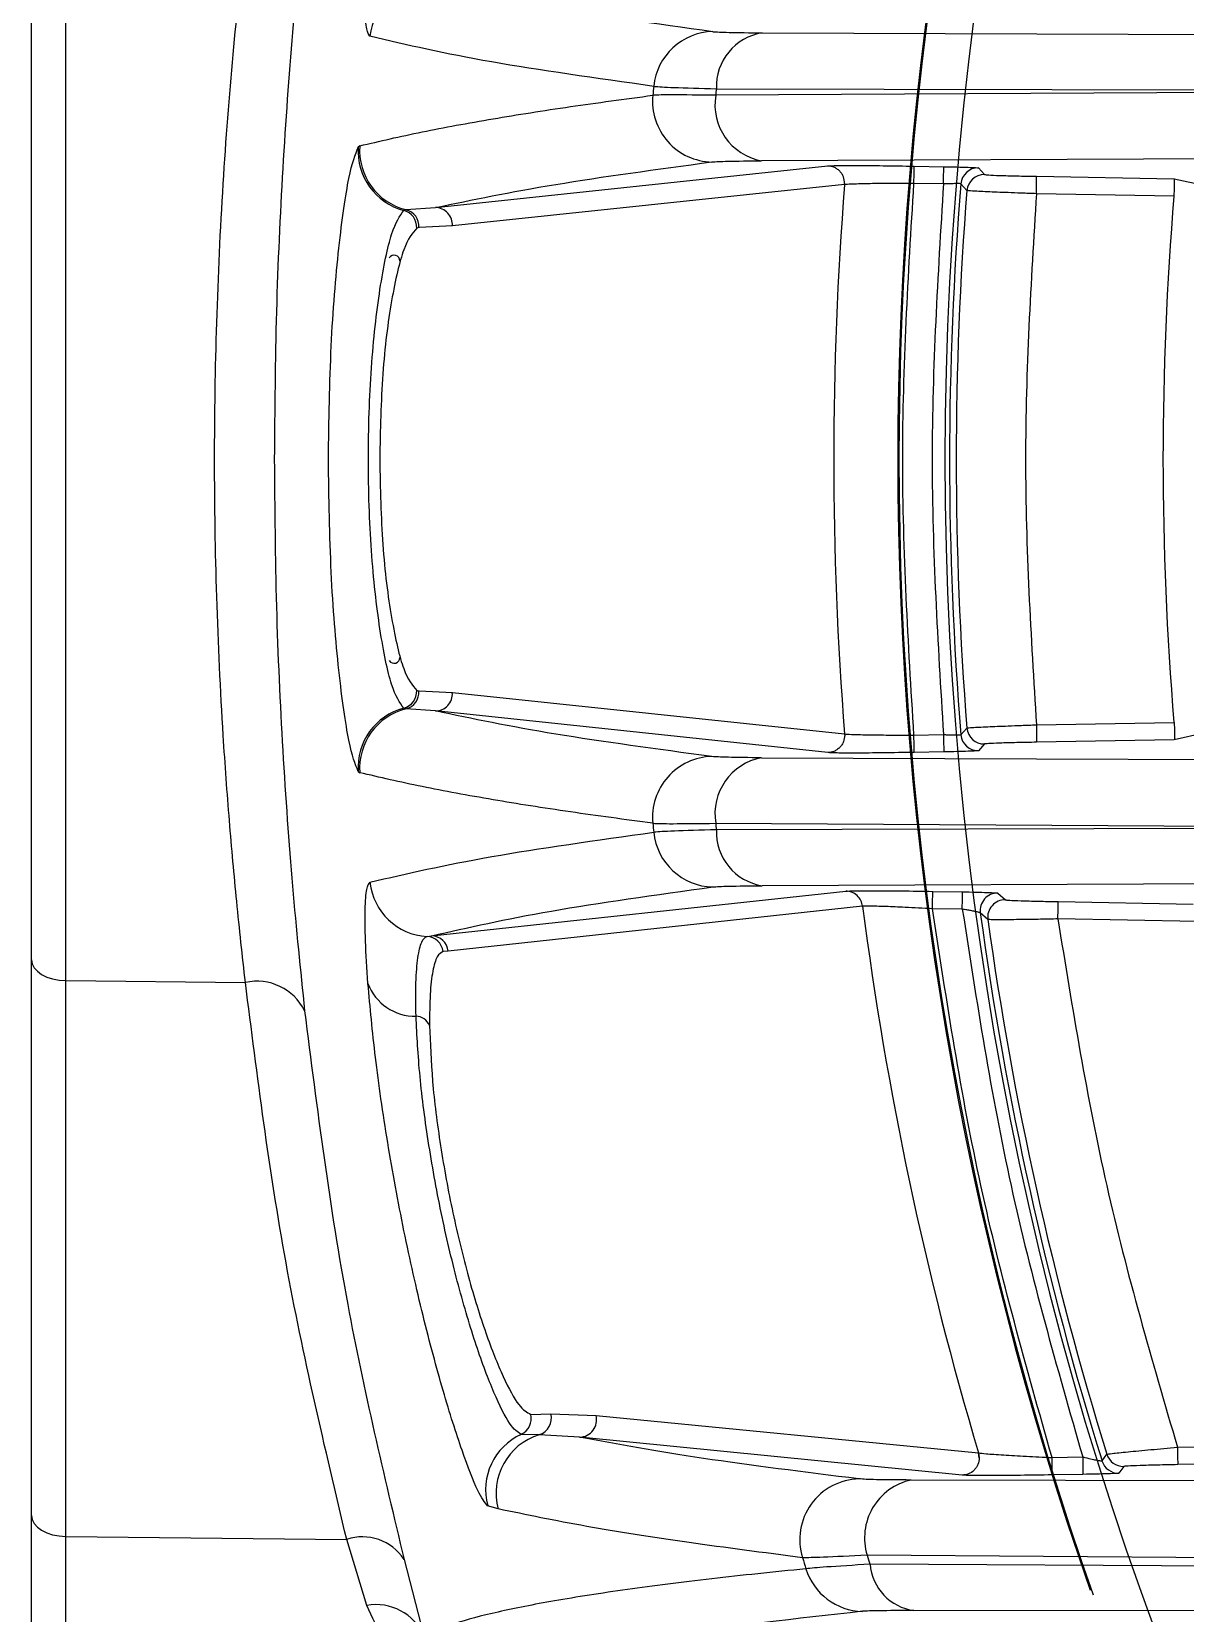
# Model space of a CAD drawing. Extents: x 7 to 135, y 3 to 97.
# Drawn here: x 125.147 to 126.144, y 40.52 to 41.886 of the extents above; entities that cross this region are included whole.
import ezdxf

# ---------------------------------------------------------------- set-up
doc = ezdxf.new("R2010")
doc.units = 0
doc.header["$MEASUREMENT"] = 0
doc.layers.add('OBJECT', color=7, linetype='CONTINUOUS')

msp = doc.modelspace()

# ---------------------------------------------------------------- linework, layer by layer
at = {"layer": 'OBJECT'}
for p, q in [((125.1466, 40.0165), (125.1466, 42.8801)), ((125.1761, 41.0662), (125.1761, 41.9668)), ((125.778, 41.8848), (126.3931, 41.8824)), ((126.3534, 41.8343), (125.7377, 41.8309)), ((125.7383, 41.8365), (126.3535, 41.8351)), ((125.4302, 41.7872), (125.4289, 41.7862)), ((126.393, 41.7767), (125.7774, 41.7743)), ((125.4956, 41.7339), (125.8346, 41.7698)), ((125.9093, 41.7697), (125.9348, 41.7692)), ((125.9649, 41.7682), (125.9701, 41.7624)), ((125.8492, 41.7537), (125.5102, 41.718)), ((125.8492, 41.7537), (125.8493, 41.7548)), ((125.8492, 41.7548), (125.8492, 41.7537)), ((125.9346, 41.7543), (125.9091, 41.7547)), ((125.9549, 41.7486), (125.9496, 41.7544)), ((126.0151, 41.7609), (126.1339, 41.7588)), ((126.1339, 41.7588), (126.1597, 41.7531)), ((126.1339, 41.7438), (126.0149, 41.7459)), ((125.4682, 41.7315), (125.4701, 41.7321)), ((125.4701, 41.7321), (125.4956, 41.7339)), ((125.4814, 41.7166), (125.4794, 41.7161)), ((125.5102, 41.718), (125.4814, 41.7166)), ((125.4794, 41.3169), (125.4814, 41.3164)), ((125.4814, 41.3164), (125.5102, 41.315)), ((125.5102, 41.315), (125.8492, 41.2793)), ((125.4701, 41.3009), (125.4682, 41.3015)), ((125.4956, 41.2991), (125.4701, 41.3009)), ((125.8346, 41.2632), (125.4956, 41.2991)), ((125.9496, 41.2786), (125.9549, 41.2844)), ((126.0149, 41.2871), (126.1339, 41.2892)), ((125.8493, 41.2782), (125.8492, 41.2793)), ((125.8492, 41.2793), (125.8492, 41.2782)), ((125.9091, 41.2783), (125.9346, 41.2788)), ((125.9701, 41.2706), (125.9649, 41.2648)), ((126.1339, 41.2742), (126.0151, 41.2721)), ((126.1597, 41.2799), (126.1339, 41.2742)), ((125.7774, 41.2587), (126.393, 41.2563)), ((125.9348, 41.2638), (125.9093, 41.2633)), ((125.4289, 41.2468), (125.4302, 41.2458)), ((125.7377, 41.2021), (126.3534, 41.1987)), ((126.3535, 41.1979), (125.7383, 41.1965)), ((126.3819, 41.1506), (125.778, 41.1482)), ((125.4922, 41.1049), (125.8502, 41.1435)), ((125.9254, 41.1433), (125.9511, 41.1429)), ((125.9815, 41.1418), (125.9881, 41.136)), ((126.0337, 41.1345), (126.1503, 41.1324)), ((125.8647, 41.1304), (125.5067, 41.0918)), ((125.9509, 41.1279), (125.9251, 41.1283)), ((125.973, 41.119), (125.9664, 41.1248)), ((126.1538, 41.1174), (126.0335, 41.1195)), ((125.4883, 41.1044), (125.4922, 41.1049)), ((125.5067, 41.0918), (125.5022, 41.0913)), ((125.1761, 41.0662), (125.3314, 41.0646)), ((125.1761, 40.5862), (125.1761, 41.0662)), ((125.578, 40.6916), (125.5954, 40.692)), ((125.5954, 40.692), (125.6344, 40.6906)), ((125.6344, 40.6906), (125.9649, 40.6583)), ((125.5853, 40.674), (125.5697, 40.6743)), ((125.6202, 40.672), (125.5853, 40.674)), ((125.9509, 40.6391), (125.6202, 40.672)), ((125.9655, 40.6541), (125.9649, 40.6584)), ((125.9649, 40.6583), (125.9655, 40.6541)), ((126.0716, 40.6514), (126.0758, 40.6572)), ((126.1368, 40.6632), (126.2608, 40.6653)), ((126.0284, 40.6543), (126.0549, 40.6548)), ((126.0904, 40.6466), (126.0862, 40.6408)), ((126.2645, 40.6504), (126.137, 40.6482)), ((126.5571, 40.6331), (125.9066, 40.6349)), ((126.0551, 40.6398), (126.0286, 40.6393)), ((125.5499, 40.6099), (125.5407, 40.6127)), ((125.1761, 40.5862), (125.4189, 40.5836)), ((125.1761, 40.466), (125.1761, 40.5862)), ((125.4363, 40.5265), (125.4189, 40.5836)), ((125.4685, 40.5664), (125.4856, 40.5004)), ((126.5203, 40.5652), (125.8686, 40.5701)), ((126.523, 40.5586), (125.8712, 40.5622)), ((126.56, 40.5216), (125.9091, 40.5221))]:
    msp.add_line(p, q, dxfattribs=at)
at = {"layer": 'OBJECT', "flags": 128}
for points in [[(125.9091, 41.7547), (125.9091, 41.7576), (125.9092, 41.7604), (125.9092, 41.7629), (125.9092, 41.7652), (125.9093, 41.7671), (125.9093, 41.7685), (125.9093, 41.7694), (125.9093, 41.7697)], [(125.9346, 41.7543), (125.9346, 41.7571), (125.9347, 41.7599), (125.9347, 41.7625), (125.9348, 41.7648), (125.9348, 41.7666), (125.9348, 41.768), (125.9348, 41.7689), (125.9348, 41.7692)], [(126.0149, 41.7459), (126.0149, 41.7488), (126.015, 41.7515), (126.015, 41.7541), (126.015, 41.7564), (126.0151, 41.7582), (126.0151, 41.7596), (126.0151, 41.7605), (126.0151, 41.7609)], [(126.0149, 41.2871), (126.0149, 41.2842), (126.015, 41.2815), (126.015, 41.2789), (126.015, 41.2766), (126.0151, 41.2748), (126.0151, 41.2734), (126.0151, 41.2725), (126.0151, 41.2721)], [(125.9093, 41.2633), (125.9093, 41.2636), (125.9093, 41.2645), (125.9093, 41.2659), (125.9092, 41.2678), (125.9092, 41.2701), (125.9092, 41.2726), (125.9091, 41.2754), (125.9091, 41.2783)], [(125.9346, 41.2788), (125.9346, 41.2759), (125.9347, 41.2731), (125.9347, 41.2705), (125.9348, 41.2682), (125.9348, 41.2664), (125.9348, 41.265), (125.9348, 41.2641), (125.9348, 41.2638)], [(125.9251, 41.1283), (125.9251, 41.1312), (125.9252, 41.134), (125.9252, 41.1366), (125.9253, 41.1388), (125.9253, 41.1407), (125.9253, 41.1421), (125.9254, 41.143), (125.9254, 41.1433)], [(125.9509, 41.1279), (125.9509, 41.1308), (125.951, 41.1336), (125.951, 41.1361), (125.951, 41.1384), (125.9511, 41.1403), (125.9511, 41.1417), (125.9511, 41.1425), (125.9511, 41.1429)], [(126.0335, 41.1195), (126.0335, 41.1224), (126.0336, 41.1251), (126.0336, 41.1277), (126.0336, 41.13), (126.0337, 41.1318), (126.0337, 41.1332), (126.0337, 41.1341), (126.0337, 41.1345)], [(125.1466, 41.0842), (125.1472, 41.0807), (125.1489, 41.0774), (125.1516, 41.0743), (125.1552, 41.0716), (125.1597, 41.0693), (125.1648, 41.0677), (125.1703, 41.0666), (125.1761, 41.0662)], [(126.1368, 40.6632), (126.1368, 40.6603), (126.1369, 40.6575), (126.1369, 40.6549), (126.1369, 40.6527), (126.137, 40.6508), (126.137, 40.6494), (126.137, 40.6485), (126.137, 40.6482)], [(126.0286, 40.6393), (126.0286, 40.6396), (126.0286, 40.6405), (126.0286, 40.6419), (126.0285, 40.6438), (126.0285, 40.6461), (126.0285, 40.6486), (126.0284, 40.6514), (126.0284, 40.6543)], [(126.0549, 40.6548), (126.0549, 40.6519), (126.055, 40.6491), (126.055, 40.6465), (126.055, 40.6443), (126.0551, 40.6424), (126.0551, 40.641), (126.0551, 40.6401), (126.0551, 40.6398)], [(125.1466, 40.6042), (125.1472, 40.6007), (125.1489, 40.5974), (125.1516, 40.5943), (125.1552, 40.5916), (125.1597, 40.5893), (125.1648, 40.5877), (125.1703, 40.5866), (125.1761, 40.5862)]]:
    msp.add_lwpolyline(points, dxfattribs=at)
at = {"layer": 'OBJECT'}
for centre, radius, start, end in [((128.8466, 41.5165), 2.9107, 155.7609, 204.2391), ((128.8466, 41.5165), 2.9515, 160.6731, 199.3269), ((128.8466, 41.5165), 2.9505, 160.5838, 199.4162), ((125.4912, 41.8762), 0.0525, 93.1691, 173.8872), ((125.7364, 41.8335), 0.0524, 91.3021, 174.326), ((125.7854, 41.8383), 0.0471, 99.0522, 182.1599), ((125.7357, 41.8257), 0.0525, 174.3249, 268.6355), ((128.8466, 41.5165), 3.1787, 174.1835, 174.3238), ((125.7863, 41.8227), 0.0492, 170.4598, 259.6117), ((128.8466, 41.5165), 3.1248, 174.1217, 174.2262), ((125.4815, 41.7825), 0.0527, 175.9384, 255.4778), ((125.4826, 41.7831), 0.0525, 175.5227, 256.2372), ((125.9646, 41.7532), 0.015, 89.0159, 175.2889), ((125.9698, 41.7474), 0.015, 89.0193, 175.3908), ((128.8466, 41.5165), 3.0068, 175.4759, 184.5241), ((128.8466, 41.5165), 3.0068, 175.4759, 184.5241), ((125.8496, 41.7583), 0.00465, 265.2127, 265.6912), ((128.8466, 41.5165), 2.9067, 175.3046, 184.6954), ((128.8466, 41.5165), 2.901, 175.4106, 184.5894), ((128.8466, 41.5165), 2.7223, 175.2106, 184.7894), ((125.4643, 41.7169), 0.0151, 357.1824, 74.828), ((125.4664, 41.7175), 0.015, 356.4522, 75.9149), ((125.4952, 41.719), 0.015, 356.4737, 88.5447), ((125.4599, 41.6877), 0.005, 0, 147.4319), ((125.4599, 41.3453), 0.005, 212.5681, 0), ((125.4643, 41.3161), 0.0151, 285.172, 2.8176), ((125.4664, 41.3155), 0.015, 284.0854, 3.5475), ((125.4952, 41.314), 0.015, 271.4553, 3.5263), ((125.4815, 41.2505), 0.0527, 104.5222, 184.0616), ((125.4826, 41.2499), 0.0525, 103.7628, 184.4773), ((125.9698, 41.2856), 0.015, 184.6095, 270.9804), ((125.8496, 41.2747), 0.00465, 94.3088, 94.7873), ((125.9646, 41.2798), 0.015, 184.7111, 270.9844), ((125.7357, 41.2073), 0.0525, 91.3645, 185.675), ((125.7863, 41.2103), 0.0492, 100.3883, 189.5402), ((128.8466, 41.5165), 3.1787, 185.6762, 185.8165), ((128.8466, 41.5165), 3.1248, 185.7738, 185.8783), ((125.7364, 41.1995), 0.0524, 185.674, 268.6981), ((125.7854, 41.1947), 0.0471, 177.8402, 260.9476), ((125.4912, 41.1568), 0.0525, 186.1129, 266.8308), ((125.9813, 41.1268), 0.015, 89.0254, 187.7179), ((125.9878, 41.121), 0.015, 89.0249, 187.8503), ((128.8466, 41.5165), 3.0068, 187.3777, 196.5831), ((128.8466, 41.5165), 3.0068, 187.3777, 196.5831), ((128.8466, 41.5165), 2.9067, 187.7442, 197.3155), ((128.8466, 41.5165), 2.901, 187.876, 197.2309), ((125.4874, 41.0895), 0.0149, 6.9845, 86.5621), ((125.4919, 41.0899), 0.0149, 6.998, 88.6148), ((125.3415, 41.02), 0.0457, 26.2363, 102.7694), ((125.4779, 41.0788), 0.0433, 200.2313, 271.1567), ((125.4783, 41.0221), 0.0134, 24.0714, 87.8123), ((125.5634, 40.688), 0.015, 294.9133, 14.0487), ((125.5808, 40.6884), 0.015, 287.3177, 14.1927), ((125.6198, 40.6869), 0.015, 271.5627, 14.2871), ((125.5915, 40.6264), 0.0526, 114.4664, 195.1015), ((125.6006, 40.6237), 0.0526, 106.9459, 195.2621), ((125.9623, 40.6669), 0.00891, 286.4538, 286.7058), ((126.0901, 40.6616), 0.015, 197.2461, 270.9839), ((126.0859, 40.6558), 0.015, 197.3301, 270.9873), ((125.8629, 40.5834), 0.0525, 91.4586, 197.2007), ((125.9176, 40.5849), 0.0512, 102.3927, 196.9058), ((125.4324, 40.5427), 0.0431, 33.2468, 108.3209), ((128.8466, 41.5165), 3.1787, 197.364, 197.5454), ((128.8466, 41.5165), 3.1248, 197.6308, 197.7829), ((125.9153, 40.566), 0.0443, 184.9803, 261.9457), ((125.8657, 40.5737), 0.0523, 197.2326, 268.7601), ((125.4442, 40.4819), 0.0454, 24.1443, 100.0657)]:
    msp.add_arc(centre, radius, start, end, dxfattribs=at)
for points, knots in [([(125.3825, 41.9928), (125.3789, 41.9577), (125.3717, 41.8873), (125.3632, 41.7689), (125.3574, 41.6445), (125.3567, 41.5592), (125.3563, 41.5165)], [0, 0, 0, 0, 0.250229, 0.500882, 0.749824, 1, 1, 1, 1]), ([(125.3314, 41.0646), (125.3288, 41.0876), (125.3239, 41.1321), (125.3174, 41.204), (125.311, 41.2912), (125.3061, 41.3956), (125.3041, 41.516), (125.3061, 41.6365), (125.3116, 41.7546), (125.3204, 41.868), (125.3277, 41.935), (125.3314, 41.9684)], [0, 0, 0, 0, 0.08716, 0.168378, 0.249872, 0.377197, 0.499566, 0.621999, 0.749352, 0.874781, 1, 1, 1, 1]), ([(125.439, 41.8818), (125.438, 41.8831), (125.4359, 41.8859), (125.4346, 41.9041), (125.4348, 41.9311), (125.4365, 41.9565), (125.4373, 41.9692)], [0, 0, 0, 0, 0.2507856, 0.5000215, 0.750017, 1, 1, 1, 1]), ([(125.7352, 41.8858), (125.6858, 41.8927), (125.5871, 41.9065), (125.5238, 41.9209), (125.4922, 41.9281)], [0, 0, 0, 0, 0.500069, 1, 1, 1, 1]), ([(125.7352, 41.8858), (125.7387, 41.8856), (125.7458, 41.8851), (125.7672, 41.8849), (125.778, 41.8848)], [0, 0, 0, 0, 0.498432, 1, 1, 1, 1]), ([(125.6843, 41.8386), (125.6346, 41.8456), (125.5346, 41.8596), (125.471, 41.8743), (125.439, 41.8818)], [0, 0, 0, 0, 0.49662, 1, 1, 1, 1]), ([(125.4302, 41.7872), (125.4474, 41.7912), (125.4811, 41.7991), (125.543, 41.8104), (125.6093, 41.8209), (125.6592, 41.8276), (125.6835, 41.8309)], [0, 0, 0, 0, 0.27038, 0.527173, 0.77038, 1, 1, 1, 1]), ([(125.7377, 41.8309), (125.7239, 41.831), (125.6968, 41.8314), (125.6879, 41.8311), (125.6835, 41.8309)], [0, 0, 0, 0, 0.511473, 1, 1, 1, 1]), ([(125.6843, 41.8386), (125.6887, 41.8383), (125.6976, 41.8376), (125.7247, 41.8369), (125.7383, 41.8365)], [0, 0, 0, 0, 0.496595, 1, 1, 1, 1]), ([(125.4031, 41.5165), (125.4036, 41.5498), (125.4046, 41.6165), (125.4118, 41.7025), (125.421, 41.7664), (125.4263, 41.7796), (125.4289, 41.7862)], [0, 0, 0, 0, 0.24993, 0.499886, 0.749919, 1, 1, 1, 1]), ([(125.4956, 41.7339), (125.5276, 41.7406), (125.5917, 41.754), (125.6869, 41.7669), (125.7344, 41.7733)], [0, 0, 0, 0, 0.500229, 1, 1, 1, 1]), ([(125.7344, 41.7733), (125.738, 41.7735), (125.7452, 41.774), (125.7667, 41.7742), (125.7774, 41.7743)], [0, 0, 0, 0, 0.50157, 1, 1, 1, 1]), ([(125.8346, 41.7698), (125.8367, 41.77), (125.8408, 41.7702), (125.8584, 41.7703), (125.882, 41.7701), (125.9002, 41.7698), (125.9093, 41.7697)], [0, 0, 0, 0, 0.2497688, 0.4995252, 0.7492808, 1, 1, 1, 1]), ([(125.8492, 41.7548), (125.849, 41.7567), (125.8487, 41.7596), (125.8469, 41.7631), (125.845, 41.7655), (125.8426, 41.7674), (125.8393, 41.7693), (125.8364, 41.7696), (125.8346, 41.7698)], [0, 0, 0, 0, 0.242727, 0.372402, 0.504161, 0.635309, 0.763245, 1, 1, 1, 1]), ([(125.9348, 41.7692), (125.9387, 41.7692), (125.9465, 41.769), (125.9564, 41.7687), (125.9633, 41.7684), (125.9643, 41.7683), (125.9649, 41.7682)], [0, 0, 0, 0, 0.250044, 0.499887, 0.749257, 1, 1, 1, 1]), ([(125.9701, 41.7624), (125.9709, 41.7623), (125.9724, 41.7621), (125.9828, 41.7616), (125.9976, 41.7612), (126.0093, 41.761), (126.0151, 41.7609)], [0, 0, 0, 0, 0.249981, 0.499764, 0.749446, 1, 1, 1, 1]), ([(125.9091, 41.7547), (125.9018, 41.7547), (125.8872, 41.7547), (125.868, 41.7545), (125.854, 41.7541), (125.8507, 41.7538), (125.8492, 41.7537)], [0, 0, 0, 0, 0.250492, 0.50002, 0.76271, 1, 1, 1, 1]), ([(125.9496, 41.7544), (125.9494, 41.7545), (125.9489, 41.7546), (125.9455, 41.7546), (125.9415, 41.7545), (125.9378, 41.7544), (125.9357, 41.7543), (125.9346, 41.7543)], [0, 0, 0, 0, 0.247049, 0.499453, 0.726369, 0.85744, 1, 1, 1, 1]), ([(126.0149, 41.7459), (126.0105, 41.746), (126.0021, 41.7463), (125.9873, 41.7469), (125.9714, 41.7475), (125.9579, 41.7482), (125.9559, 41.7485), (125.9549, 41.7486)], [0, 0, 0, 0, 0.14005, 0.270377, 0.500938, 0.752269, 1, 1, 1, 1]), ([(126.1339, 41.7438), (126.134, 41.7455), (126.1342, 41.7488), (126.1344, 41.7533), (126.1344, 41.7567), (126.1342, 41.7585), (126.134, 41.7587), (126.1339, 41.7588)], [0, 0, 0, 0, 0.216295, 0.432616, 0.64838, 0.864065, 1, 1, 1, 1]), ([(125.4682, 41.3015), (125.4647, 41.3064), (125.4577, 41.3163), (125.4472, 41.3668), (125.4395, 41.4357), (125.4367, 41.5166), (125.4395, 41.5974), (125.4472, 41.6663), (125.4578, 41.7167), (125.4647, 41.7266), (125.4682, 41.7315)], [0, 0, 0, 0, 0.125649, 0.250726, 0.375502, 0.500091, 0.624667, 0.749422, 0.874515, 1, 1, 1, 1]), ([(125.4794, 41.7161), (125.4756, 41.7117), (125.4682, 41.7029), (125.4573, 41.6563), (125.449, 41.5921), (125.4479, 41.5417), (125.4474, 41.5165)], [0, 0, 0, 0, 0.25068, 0.500935, 0.750645, 1, 1, 1, 1]), ([(125.3563, 41.5165), (125.3567, 41.4739), (125.3574, 41.3885), (125.3632, 41.2641), (125.3717, 41.1455), (125.3789, 41.0753), (125.3825, 41.0402)], [0, 0, 0, 0, 0.249549, 0.499969, 0.749833, 1, 1, 1, 1]), ([(125.4289, 41.2468), (125.4262, 41.2534), (125.421, 41.2666), (125.4118, 41.3306), (125.4046, 41.4166), (125.4036, 41.4832), (125.4031, 41.5165)], [0, 0, 0, 0, 0.250566, 0.500351, 0.750175, 1, 1, 1, 1]), ([(125.4474, 41.5165), (125.4479, 41.4913), (125.449, 41.4409), (125.4573, 41.3767), (125.4681, 41.3302), (125.4756, 41.3213), (125.4794, 41.3169)], [0, 0, 0, 0, 0.249291, 0.498953, 0.749084, 1, 1, 1, 1]), ([(125.7344, 41.2597), (125.6869, 41.2662), (125.5917, 41.279), (125.5276, 41.2924), (125.4956, 41.2991)], [0, 0, 0, 0, 0.499771, 1, 1, 1, 1]), ([(125.9549, 41.2844), (125.9559, 41.2845), (125.9579, 41.2848), (125.9715, 41.2855), (125.9874, 41.2861), (126.0022, 41.2867), (126.0105, 41.287), (126.0149, 41.2871)], [0, 0, 0, 0, 0.247955, 0.499509, 0.729885, 0.860091, 1, 1, 1, 1]), ([(126.1339, 41.2892), (126.134, 41.2875), (126.1342, 41.2842), (126.1344, 41.2797), (126.1344, 41.2763), (126.1342, 41.2745), (126.134, 41.2743), (126.1339, 41.2742)], [0, 0, 0, 0, 0.216297, 0.432617, 0.648378, 0.864062, 1, 1, 1, 1]), ([(125.8493, 41.2782), (125.8491, 41.2763), (125.8487, 41.2734), (125.8469, 41.2699), (125.845, 41.2675), (125.8426, 41.2656), (125.8393, 41.2637), (125.8365, 41.2634), (125.8346, 41.2632)], [0, 0, 0, 0, 0.242731, 0.372407, 0.504168, 0.635331, 0.76325, 1, 1, 1, 1]), ([(125.8492, 41.2793), (125.8507, 41.2792), (125.854, 41.2789), (125.868, 41.2785), (125.8872, 41.2783), (125.9018, 41.2783), (125.9091, 41.2783)], [0, 0, 0, 0, 0.237322, 0.500076, 0.750005, 1, 1, 1, 1]), ([(125.9346, 41.2788), (125.9357, 41.2787), (125.9378, 41.2786), (125.9415, 41.2785), (125.9455, 41.2784), (125.9489, 41.2784), (125.9494, 41.2785), (125.9496, 41.2786)], [0, 0, 0, 0, 0.142662, 0.27385, 0.500997, 0.753142, 1, 1, 1, 1]), ([(126.0151, 41.2721), (126.0093, 41.272), (125.9976, 41.2718), (125.9828, 41.2714), (125.9724, 41.2709), (125.9709, 41.2707), (125.9701, 41.2706)], [0, 0, 0, 0, 0.249991, 0.499785, 0.749467, 1, 1, 1, 1]), ([(125.7774, 41.2587), (125.7666, 41.2588), (125.7452, 41.259), (125.738, 41.2595), (125.7344, 41.2597)], [0, 0, 0, 0, 0.501584, 1, 1, 1, 1]), ([(125.9093, 41.2633), (125.9002, 41.2632), (125.882, 41.2629), (125.8584, 41.2627), (125.8408, 41.2628), (125.8367, 41.263), (125.8346, 41.2632)], [0, 0, 0, 0, 0.250087, 0.500111, 0.750077, 1, 1, 1, 1]), ([(125.9649, 41.2648), (125.9644, 41.2647), (125.9633, 41.2646), (125.9564, 41.2643), (125.9465, 41.264), (125.9387, 41.2638), (125.9348, 41.2638)], [0, 0, 0, 0, 0.250028, 0.499858, 0.749222, 1, 1, 1, 1]), ([(125.6835, 41.2021), (125.6592, 41.2054), (125.6093, 41.2121), (125.543, 41.2226), (125.4811, 41.2339), (125.4474, 41.2418), (125.4302, 41.2458)], [0, 0, 0, 0, 0.22962, 0.472827, 0.72962, 1, 1, 1, 1]), ([(125.6835, 41.2021), (125.6879, 41.2019), (125.6968, 41.2016), (125.7239, 41.202), (125.7377, 41.2021)], [0, 0, 0, 0, 0.4885268, 1, 1, 1, 1]), ([(125.439, 41.1512), (125.471, 41.1587), (125.5346, 41.1734), (125.6346, 41.1874), (125.6843, 41.1944)], [0, 0, 0, 0, 0.50338, 1, 1, 1, 1]), ([(125.7383, 41.1965), (125.7247, 41.1961), (125.6976, 41.1954), (125.6887, 41.1947), (125.6843, 41.1944)], [0, 0, 0, 0, 0.503405, 1, 1, 1, 1]), ([(125.4373, 41.0638), (125.4364, 41.0766), (125.4348, 41.102), (125.4346, 41.129), (125.4359, 41.1472), (125.438, 41.1499), (125.439, 41.1512)], [0, 0, 0, 0, 0.251428, 0.50031, 0.75055, 1, 1, 1, 1]), ([(125.7352, 41.1472), (125.7388, 41.1474), (125.7458, 41.1479), (125.7673, 41.1481), (125.778, 41.1482)], [0, 0, 0, 0, 0.501551, 1, 1, 1, 1]), ([(125.4922, 41.1049), (125.5238, 41.1121), (125.5871, 41.1265), (125.6858, 41.1403), (125.7352, 41.1472)], [0, 0, 0, 0, 0.499931, 1, 1, 1, 1]), ([(125.8502, 41.1435), (125.8523, 41.1436), (125.8564, 41.1438), (125.8742, 41.1439), (125.8979, 41.1438), (125.9162, 41.1435), (125.9254, 41.1433)], [0, 0, 0, 0, 0.249735, 0.499485, 0.74926, 1, 1, 1, 1]), ([(125.8647, 41.1304), (125.8643, 41.1321), (125.8635, 41.1356), (125.8601, 41.1399), (125.8555, 41.1429), (125.8519, 41.1433), (125.8502, 41.1435)], [0, 0, 0, 0, 0.241904, 0.49999, 0.758096, 1, 1, 1, 1]), ([(125.9511, 41.1429), (125.955, 41.1428), (125.9629, 41.1427), (125.9728, 41.1424), (125.9799, 41.1421), (125.981, 41.1419), (125.9815, 41.1418)], [0, 0, 0, 0, 0.250073, 0.499953, 0.749383, 1, 1, 1, 1]), ([(125.9881, 41.136), (125.9889, 41.1359), (125.9905, 41.1357), (126.0011, 41.1352), (126.0161, 41.1348), (126.0278, 41.1346), (126.0337, 41.1345)], [0, 0, 0, 0, 0.249938, 0.49971, 0.749418, 1, 1, 1, 1]), ([(125.9251, 41.1283), (125.917, 41.1287), (125.9024, 41.1295), (125.8835, 41.1303), (125.8696, 41.1306), (125.8663, 41.1305), (125.8647, 41.1304)], [0, 0, 0, 0, 0.275546, 0.500052, 0.755367, 1, 1, 1, 1]), ([(126.0284, 40.6543), (126.0063, 40.7322), (125.9621, 40.8881), (125.9374, 41.0483), (125.9251, 41.1283)], [0, 0, 0, 0, 0.5, 1, 1, 1, 1]), ([(125.9664, 41.1248), (125.9661, 41.1249), (125.9658, 41.1251), (125.9637, 41.1255), (125.9614, 41.126), (125.9584, 41.1266), (125.9547, 41.1273), (125.9522, 41.1277), (125.9509, 41.1279)], [0, 0, 0, 0, 0.237392, 0.365479, 0.499852, 0.685092, 0.826418, 1, 1, 1, 1]), ([(125.9509, 41.1279), (125.9633, 41.0479), (125.9881, 40.8881), (126.0326, 40.7325), (126.0549, 40.6548)], [0, 0, 0, 0, 0.5, 1, 1, 1, 1]), ([(126.0335, 41.1195), (126.0285, 41.1194), (126.0206, 41.1192), (126.0058, 41.119), (125.9932, 41.1188), (125.983, 41.1187), (125.9754, 41.1188), (125.9739, 41.1189), (125.973, 41.119)], [0, 0, 0, 0, 0.160614, 0.251039, 0.500139, 0.632036, 0.759464, 1, 1, 1, 1]), ([(126.0335, 41.1195), (126.046, 41.0423), (126.071, 40.8881), (126.1148, 40.7382), (126.1368, 40.6632)], [0, 0, 0, 0, 0.5, 1, 1, 1, 1]), ([(125.4788, 41.0355), (125.4786, 41.0457), (125.4784, 41.0658), (125.4802, 41.0871), (125.4835, 41.1013), (125.4867, 41.1034), (125.4883, 41.1044)], [0, 0, 0, 0, 0.251033, 0.499842, 0.750237, 1, 1, 1, 1]), ([(125.5022, 41.0913), (125.5005, 41.0904), (125.4969, 41.0885), (125.4931, 41.0754), (125.4907, 41.0557), (125.4905, 41.037), (125.4905, 41.0276)], [0, 0, 0, 0, 0.249686, 0.500038, 0.748855, 1, 1, 1, 1]), ([(125.4189, 40.5836), (125.4, 40.6631), (125.362, 40.8225), (125.3416, 40.9838), (125.3314, 41.0646)], [0, 0, 0, 0, 0.4987887, 1, 1, 1, 1]), ([(125.5407, 40.6127), (125.5382, 40.6157), (125.5331, 40.6217), (125.519, 40.658), (125.5024, 40.7099), (125.4847, 40.7756), (125.468, 40.8497), (125.4538, 40.9267), (125.4429, 41.0019), (125.4392, 41.0432), (125.4373, 41.0638)], [0, 0, 0, 0, 0.125399, 0.250033, 0.374937, 0.500006, 0.625107, 0.750171, 0.875156, 1, 1, 1, 1]), ([(125.3825, 41.0402), (125.3933, 40.9554), (125.4135, 40.7966), (125.451, 40.6396), (125.4685, 40.5664)], [0, 0, 0, 0, 0.533731, 1, 1, 1, 1]), ([(125.5697, 40.6743), (125.5666, 40.6763), (125.5605, 40.6802), (125.5464, 40.7084), (125.5309, 40.7494), (125.5152, 40.8019), (125.5009, 40.8617), (125.4894, 40.9242), (125.4814, 40.9854), (125.4796, 41.0188), (125.4788, 41.0355)], [0, 0, 0, 0, 0.125945, 0.251061, 0.37591, 0.500546, 0.625123, 0.749825, 0.874777, 1, 1, 1, 1]), ([(125.4905, 41.0276), (125.4911, 41.0121), (125.4922, 40.981), (125.4994, 40.9238), (125.5102, 40.8652), (125.5239, 40.8092), (125.5391, 40.7603), (125.5543, 40.7223), (125.5683, 40.6966), (125.5747, 40.6933), (125.578, 40.6916)], [0, 0, 0, 0, 0.124852, 0.24967, 0.374509, 0.499432, 0.624474, 0.749587, 0.874619, 1, 1, 1, 1]), ([(125.8616, 40.6359), (125.8144, 40.6417), (125.7199, 40.6535), (125.6535, 40.6658), (125.6202, 40.672)], [0, 0, 0, 0, 0.4987517, 1, 1, 1, 1]), ([(125.9649, 40.6584), (125.9667, 40.6581), (125.9703, 40.6576), (125.9856, 40.6566), (126.0058, 40.6554), (126.0208, 40.6547), (126.0284, 40.6543)], [0, 0, 0, 0, 0.2393982, 0.4998244, 0.7498397, 1, 1, 1, 1]), ([(126.0758, 40.6572), (126.0767, 40.6573), (126.0782, 40.6576), (126.086, 40.6585), (126.0963, 40.6595), (126.1133, 40.6611), (126.1289, 40.6625), (126.1368, 40.6632)], [0, 0, 0, 0, 0.243738, 0.370644, 0.50077, 0.750266, 1, 1, 1, 1]), ([(125.9655, 40.6541), (125.9653, 40.6521), (125.965, 40.6492), (125.963, 40.6456), (125.9605, 40.6426), (125.9564, 40.6398), (125.9527, 40.6393), (125.9509, 40.6391)], [0, 0, 0, 0, 0.251216, 0.383346, 0.515983, 0.770816, 1, 1, 1, 1]), ([(126.0549, 40.6548), (126.0572, 40.6542), (126.0613, 40.6533), (126.0659, 40.6523), (126.0686, 40.6518), (126.0703, 40.6515), (126.0714, 40.6513), (126.0716, 40.6513), (126.0716, 40.6514)], [0, 0, 0, 0, 0.2895, 0.499699, 0.634345, 0.761745, 0.883156, 1, 1, 1, 1]), ([(126.137, 40.6482), (126.1311, 40.6481), (126.1192, 40.6478), (126.1038, 40.6474), (126.0949, 40.647), (126.091, 40.6468), (126.0906, 40.6467), (126.0904, 40.6466)], [0, 0, 0, 0, 0.249796, 0.499324, 0.748642, 0.874247, 1, 1, 1, 1]), ([(125.9066, 40.6349), (125.8954, 40.635), (125.8731, 40.6351), (125.8654, 40.6356), (125.8616, 40.6359)], [0, 0, 0, 0, 0.501562, 1, 1, 1, 1]), ([(126.0286, 40.6393), (126.0193, 40.6392), (126.0007, 40.6389), (125.9763, 40.6387), (125.9576, 40.6387), (125.9531, 40.639), (125.9509, 40.6391)], [0, 0, 0, 0, 0.250139, 0.500157, 0.750082, 1, 1, 1, 1]), ([(126.0862, 40.6408), (126.0861, 40.6408), (126.0858, 40.6407), (126.0832, 40.6405), (126.0773, 40.6403), (126.067, 40.64), (126.0591, 40.6398), (126.0551, 40.6398)], [0, 0, 0, 0, 0.125387, 0.250871, 0.500273, 0.74924, 1, 1, 1, 1]), ([(125.8128, 40.5678), (125.7792, 40.5722), (125.71, 40.5811), (125.6216, 40.5951), (125.5742, 40.6049), (125.5499, 40.6099)], [0, 0, 0, 0, 0.315, 0.648332, 1, 1, 1, 1]), ([(125.8686, 40.5701), (125.8545, 40.5693), (125.8268, 40.5678), (125.8174, 40.5678), (125.8128, 40.5678)], [0, 0, 0, 0, 0.509049, 1, 1, 1, 1]), ([(125.8712, 40.5622), (125.8571, 40.5613), (125.8294, 40.5596), (125.8203, 40.5587), (125.8158, 40.5582)], [0, 0, 0, 0, 0.506802, 1, 1, 1, 1]), ([(125.8158, 40.5582), (125.7879, 40.5554), (125.7311, 40.5496), (125.659, 40.5403), (125.5974, 40.5307), (125.5479, 40.5209), (125.5095, 40.5109), (125.4936, 40.5039), (125.4856, 40.5004)], [0, 0, 0, 0, 0.161143, 0.327799, 0.499972, 0.664533, 0.831207, 1, 1, 1, 1]), ([(125.53, 40.4603), (125.5295, 40.4603), (125.5285, 40.4603), (125.5265, 40.4604), (125.5233, 40.4606), (125.5184, 40.4611), (125.5097, 40.4626), (125.4936, 40.4669), (125.4724, 40.4774), (125.4496, 40.4967), (125.4408, 40.5165), (125.4363, 40.5265)], [0, 0, 0, 0, 0.006488, 0.013721, 0.031597, 0.062974, 0.125809, 0.251401, 0.500147, 0.748659, 1, 1, 1, 1]), ([(125.8646, 40.5215), (125.8072, 40.5151), (125.6925, 40.5022), (125.581, 40.4818), (125.547, 40.4675), (125.53, 40.4604)], [0, 0, 0, 0, 0.3331122, 0.666662, 1, 1, 1, 1]), ([(125.9091, 40.5221), (125.898, 40.5221), (125.8757, 40.5221), (125.8683, 40.5217), (125.8646, 40.5215)], [0, 0, 0, 0, 0.498687, 1, 1, 1, 1])]:
    msp.add_open_spline(points, degree=3, knots=knots, dxfattribs=at)
for points in [[(125.9091, 41.2783), (125.9042, 41.3577), (125.8946, 41.5165), (125.9042, 41.6753), (125.9091, 41.7547)], [(125.9346, 41.7543), (125.9297, 41.675), (125.92, 41.5165), (125.9297, 41.358), (125.9346, 41.2788)], [(126.0149, 41.7459), (126.0102, 41.6694), (126.0009, 41.5165), (126.0102, 41.3636), (126.0149, 41.2871)]]:
    msp.add_open_spline(points, degree=3, dxfattribs=at)

doc.saveas('drawing.dxf')
